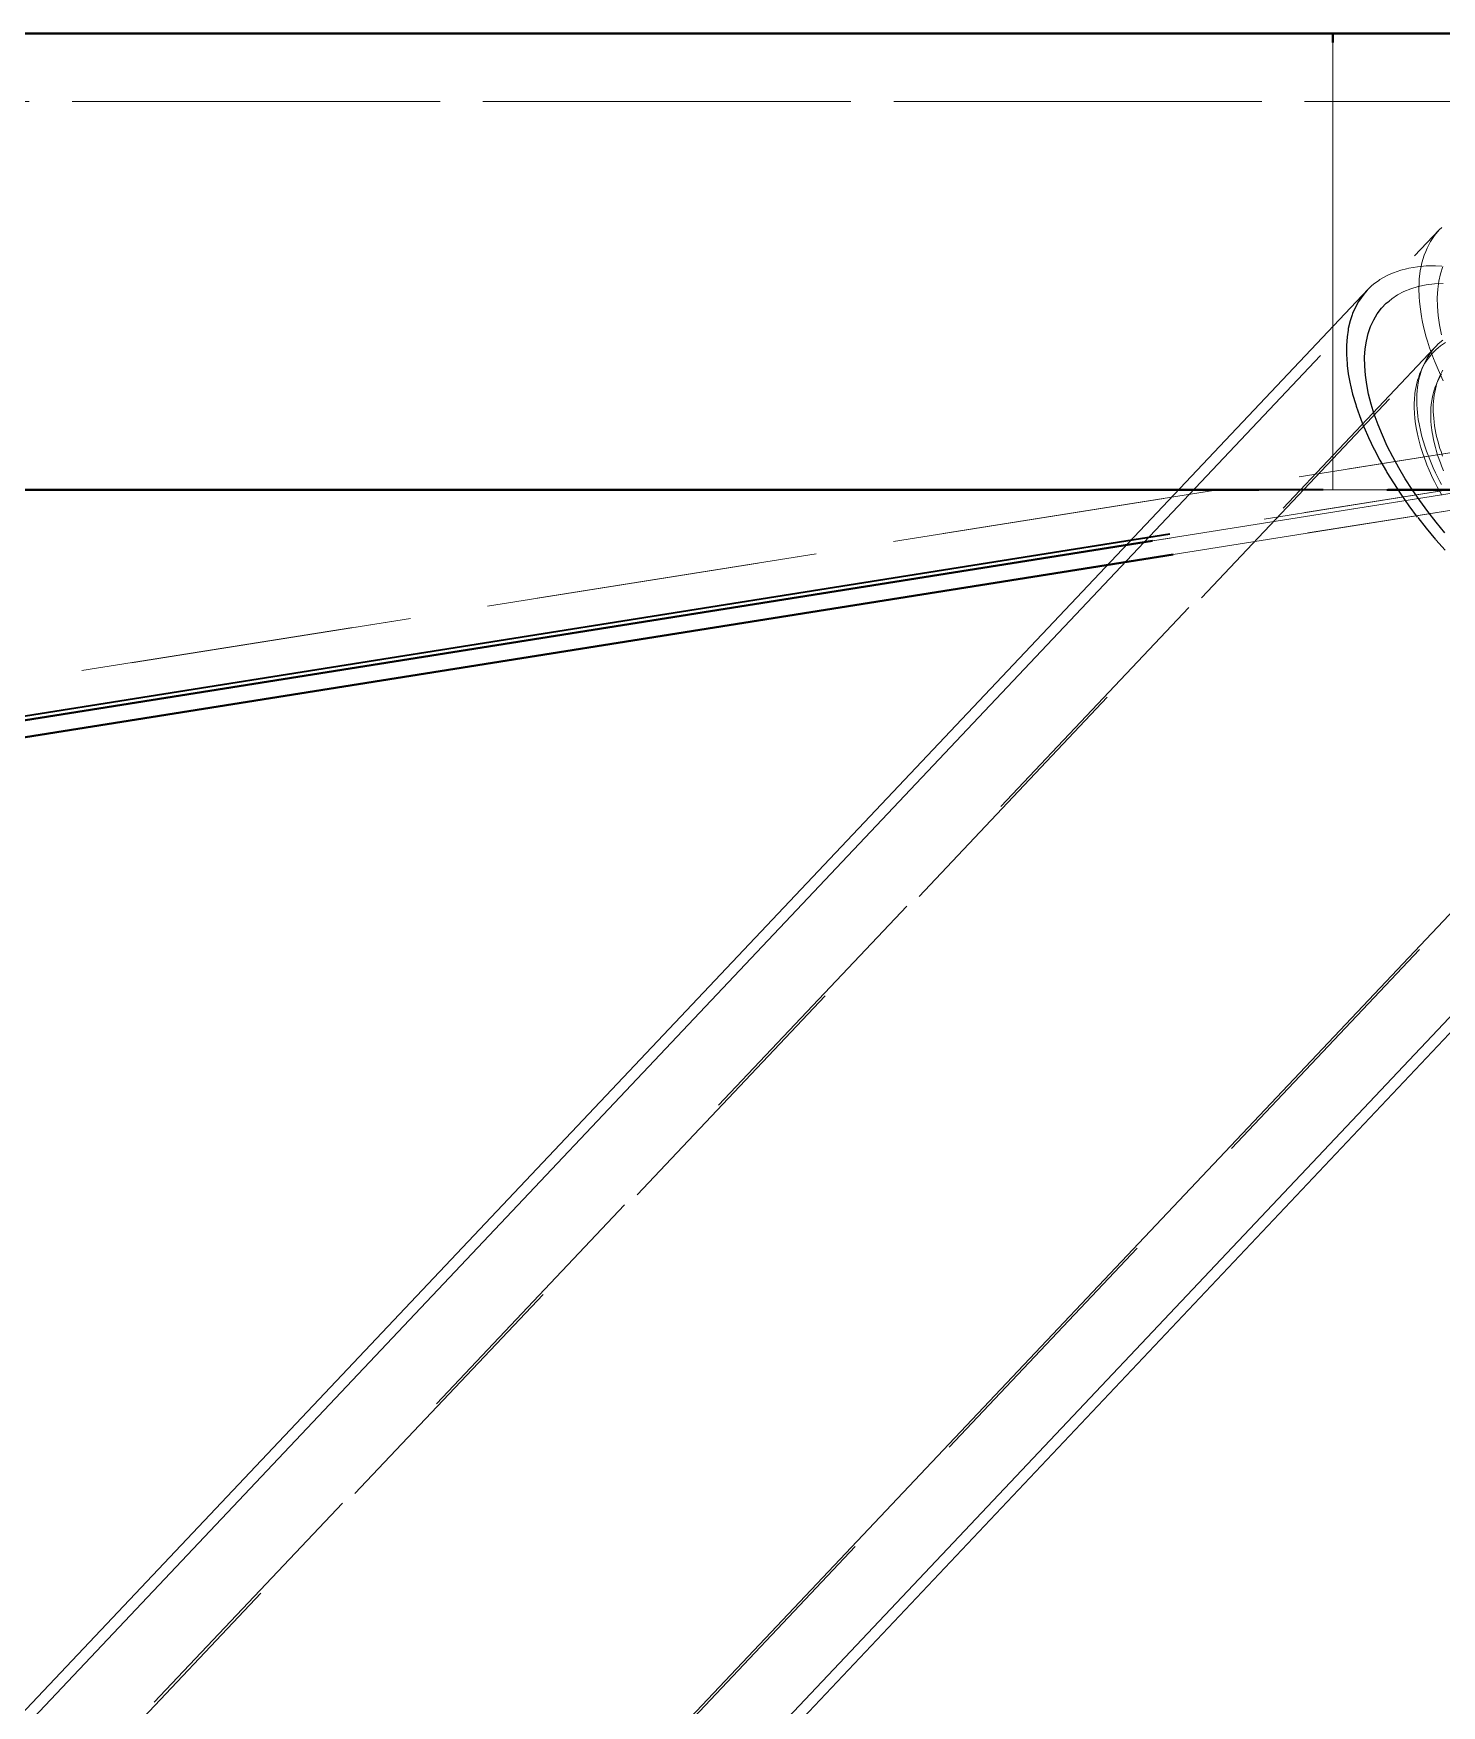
# Model space of a CAD drawing. Header units: millimetres. Extents: x -11795 to 47768, y 22971 to 65021.
# Drawn here: x 19851 to 20622, y 40889 to 41805 of the extents above; entities that cross this region are included whole.
import ezdxf

# ---------------------------------------------------------------- set-up
doc = ezdxf.new("R2010")
doc.units = ezdxf.units.MM
doc.linetypes.add('HIDDEN_50', pattern=[225, 150, -75])
for name, color, linetype, lineweight in [('PLATE_HIDDEN', 8, 'HIDDEN_50', 18), ('PLATE_VISIBLE', 7, 'Continuous', 35), ('PROFILE_HIDDEN', 9, 'HIDDEN_50', 18), ('PROFILE_VISIBLE', 4, 'Continuous', 25)]:
    doc.layers.add(name, color=color, linetype=linetype, lineweight=lineweight)

msp = doc.modelspace()

# ---------------------------------------------------------------- linework, layer by layer
at = {"layer": 'PLATE_HIDDEN'}
for p, q in [((20562.3, 41554.85), (20562.3, 41799.85)), ((20562.3, 41799.85), (20562.3, 41554.85)), ((17223.32, 41767.51), (20696.83, 41767.51)), ((20696.83, 41767.51), (17223.32, 41767.51)), ((17223.32, 41767.51), (20696.83, 41767.51)), ((20696.83, 41767.51), (17223.32, 41767.51)), ((17237.98, 41035.62), (20691.92, 41585.54)), ((20691.92, 41585.54), (17686.99, 41107.11)), ((20691.92, 41585.54), (17686.99, 41107.11)), ((17686.99, 41107.11), (20691.92, 41585.54)), ((17413.79, 41043.55), (20695.03, 41565.98)), ((20695.37, 41563.85), (20463.46, 41526.93)), ((20463.46, 41526.93), (20695.37, 41563.85)), ((20695.03, 41565.98), (20472.99, 41530.63)), ((20407.72, 41554.85), (17207.54, 41554.85)), ((20412.71, 41554.85), (17215.75, 41554.85)), ((20621.8, 41554.85), (17231.17, 41554.85)), ((17231.17, 41554.85), (20621.8, 41554.85)), ((20621.8, 41554.85), (17231.17, 41554.85)), ((17231.17, 41554.85), (20621.8, 41554.85)), ((20621.8, 41554.85), (17231.17, 41554.85)), ((17231.17, 41554.85), (20621.8, 41554.85)), ((20621.8, 41554.85), (17241.89, 41554.85)), ((17293.85, 41554.85), (20621.8, 41554.85)), ((17320.25, 41554.85), (20562.3, 41554.85)), ((20562.3, 41554.85), (17320.25, 41554.85)), ((17320.25, 41554.85), (20562.3, 41554.85)), ((20562.3, 41554.85), (17320.25, 41554.85)), ((17357.13, 41554.85), (20562.3, 41554.85)), ((20562.3, 41554.85), (17357.13, 41554.85)), ((17470.16, 41554.85), (20696.8, 41554.85)), ((17506.72, 41554.85), (20711.89, 41554.85)), ((20696.8, 41554.85), (19194.81, 41554.85)), ((20696.8, 41554.85), (19194.81, 41554.85)), ((20696.8, 41554.85), (19194.81, 41554.85)), ((20696.8, 41554.85), (19196.8, 41554.85)), ((20562.3, 41554.85), (20412.71, 41554.85)), ((20474.76, 41519.5), (20696.8, 41554.85)), ((20696.8, 41554.85), (20474.76, 41519.5)), ((20474.76, 41519.5), (20696.8, 41554.85)), ((20474.76, 41519.5), (20696.8, 41554.85)), ((20696.8, 41554.85), (20474.76, 41519.5)), ((20474.76, 41519.5), (20696.8, 41554.85)), ((20696.8, 41554.85), (20474.76, 41519.5)), ((20562.3, 41554.85), (20487.51, 41554.85)), ((20592.36, 41554.85), (20492.89, 41554.85)), ((20592.36, 41554.85), (20492.89, 41554.85)), ((20492.89, 41554.85), (20592.36, 41554.85)), ((20497.04, 41554.85), (20606.83, 41554.85)), ((20621.8, 41554.85), (20497.15, 41554.85)), ((20497.15, 41554.85), (20621.8, 41554.85)), ((20621.8, 41554.85), (20497.15, 41554.85)), ((20497.15, 41554.85), (20621.8, 41554.85)), ((20497.15, 41554.85), (20621.8, 41554.85)), ((20621.8, 41554.85), (20497.15, 41554.85)), ((20521.8, 41554.85), (20591.8, 41554.85)), ((20606.84, 41554.85), (20556.97, 41554.85)), ((20696.8, 41554.85), (20562.3, 41554.85)), ((20711.89, 41554.85), (20562.3, 41554.85)), ((20621.8, 41554.85), (20771.8, 41554.85)), ((20621.8, 41554.85), (20771.8, 41554.85)), ((20771.8, 41554.85), (20621.8, 41554.85))]:
    msp.add_line(p, q, dxfattribs=at)
at = {"layer": 'PLATE_VISIBLE'}
for p, q in [((20621.8, 41804.85), (17140.28, 41804.85)), ((17193.58, 41804.85), (20621.8, 41804.85)), ((20696.8, 41804.85), (17238.29, 41804.85)), ((20696.8, 41804.85), (17238.29, 41804.85)), ((17238.29, 41804.85), (20696.8, 41804.85)), ((17238.32, 41804.85), (20771.8, 41804.85)), ((20771.8, 41804.85), (17238.32, 41804.85)), ((17244.98, 41804.85), (20621.8, 41804.85)), ((20621.8, 41804.85), (17248.57, 41804.85)), ((17306.18, 41804.85), (20621.8, 41804.85)), ((20621.8, 41804.85), (17306.18, 41804.85)), ((17306.18, 41804.85), (20621.8, 41804.85)), ((20621.8, 41804.85), (17306.18, 41804.85)), ((17306.18, 41804.85), (20621.8, 41804.85)), ((20621.8, 41804.85), (17306.18, 41804.85)), ((17306.18, 41804.85), (20621.8, 41804.85)), ((20621.8, 41804.85), (17306.18, 41804.85)), ((17306.18, 41804.85), (20621.8, 41804.85)), ((20621.8, 41804.85), (17306.18, 41804.85)), ((17306.18, 41804.85), (20621.8, 41804.85)), ((20621.8, 41804.85), (17306.18, 41804.85)), ((20562.3, 41804.85), (17320.25, 41804.85)), ((17320.25, 41804.85), (20562.3, 41804.85)), ((20283.29, 41804.85), (17483.13, 41804.85)), ((17483.13, 41804.85), (20283.29, 41804.85)), ((17522.25, 41804.85), (20771.8, 41804.85)), ((20771.8, 41804.85), (17522.25, 41804.85)), ((17539.87, 41804.85), (20582.46, 41804.85)), ((20582.46, 41804.85), (17539.87, 41804.85)), ((19194.81, 41804.85), (20696.8, 41804.85)), ((19194.81, 41804.85), (20696.8, 41804.85)), ((19194.81, 41804.85), (20696.8, 41804.85)), ((19194.81, 41804.85), (20696.8, 41804.85)), ((19194.81, 41804.85), (20696.8, 41804.85)), ((20696.8, 41804.85), (19194.81, 41804.85)), ((20696.8, 41804.85), (19196.8, 41804.85)), ((19196.8, 41804.85), (20696.8, 41804.85)), ((20582.46, 41804.85), (20283.29, 41804.85)), ((20283.29, 41804.85), (20582.46, 41804.85)), ((20562.3, 41799.85), (20562.3, 41804.85)), ((20562.3, 41804.85), (20562.3, 41799.85)), ((20771.8, 41804.85), (20621.8, 41804.85)), ((20621.8, 41804.85), (20771.8, 41804.85)), ((20621.8, 41804.85), (20771.8, 41804.85)), ((20771.8, 41804.85), (20621.8, 41804.85)), ((20771.8, 41804.85), (20621.8, 41804.85)), ((20621.8, 41804.85), (20771.8, 41804.85)), ((20556.97, 41554.85), (17190.45, 41554.85)), ((17333.12, 41554.85), (20497.04, 41554.85)), ((20497.15, 41554.85), (17335.88, 41554.85)), ((20497.15, 41554.85), (17405.69, 41554.85)), ((17405.69, 41554.85), (20497.15, 41554.85)), ((17405.69, 41554.85), (20497.15, 41554.85)), ((17405.69, 41554.85), (20497.15, 41554.85)), ((20497.15, 41554.85), (17405.69, 41554.85)), ((20492.89, 41554.85), (19194.81, 41554.85)), ((20492.89, 41554.85), (19194.81, 41554.85)), ((19194.81, 41554.85), (20492.89, 41554.85)), ((19196.8, 41554.85), (20521.8, 41554.85)), ((20412.71, 41554.85), (20407.72, 41554.85)), ((20487.51, 41554.85), (20412.71, 41554.85)), ((20591.8, 41554.85), (20696.8, 41554.85)), ((20632.15, 41554.85), (20592.36, 41554.85)), ((20632.15, 41554.85), (20592.36, 41554.85)), ((20592.36, 41554.85), (20632.15, 41554.85)), ((20606.83, 41554.85), (20621.8, 41554.85)), ((20621.8, 41554.85), (20606.84, 41554.85)), ((20771.8, 41554.85), (20621.8, 41554.85)), ((20472.99, 41530.63), (17611.16, 41074.97)), ((20463.46, 41526.93), (17611.5, 41072.84)), ((17611.5, 41072.84), (20463.46, 41526.93)), ((17612.93, 41063.85), (20474.76, 41519.5)), ((20474.76, 41519.5), (17612.93, 41063.85)), ((17612.93, 41063.85), (20474.76, 41519.5)), ((17612.93, 41063.85), (20474.76, 41519.5)), ((20474.76, 41519.5), (17612.93, 41063.85)), ((17612.93, 41063.85), (20474.76, 41519.5)), ((20474.76, 41519.5), (17612.93, 41063.85))]:
    msp.add_line(p, q, dxfattribs=at)
at = {"layer": 'PROFILE_HIDDEN'}
for p, q in [((20452.52, 41519.43), (20620.5, 41697.25)), ((20615.75, 41690.85), (20616.9, 41692.57)), ((20616.9, 41692.57), (20617.97, 41694.19)), ((20617.97, 41694.19), (20620.5, 41697.25)), ((20620.5, 41697.25), (20621.93, 41698.63)), ((20611.06, 41679.21), (20612.29, 41683.35)), ((20612.29, 41683.35), (20613.12, 41685.42)), ((20613.12, 41685.42), (20613.85, 41687.23)), ((20613.85, 41687.23), (20615.75, 41690.85)), ((20594.37, 41673.32), (20591.62, 41672.08)), ((20595.46, 41673.8), (20594.37, 41673.32)), ((20599.57, 41675.21), (20595.46, 41673.8)), ((20602.62, 41675.97), (20599.57, 41675.21)), ((20603.93, 41676.3), (20602.62, 41675.97)), ((20608.55, 41677.06), (20603.93, 41676.3)), ((20611.86, 41677.35), (20608.55, 41677.06)), ((20609.62, 41670.23), (20610.17, 41674.84)), ((20610.17, 41674.84), (20610.66, 41677.24)), ((20610.66, 41677.24), (20611.06, 41679.21)), ((20613.4, 41677.48), (20611.86, 41677.35)), ((20618.47, 41677.58), (20613.4, 41677.48)), ((20621.98, 41677.43), (20618.47, 41677.58)), ((20621.23, 41673.21), (20620.29, 41669.08)), ((20622.5, 41677.11), (20621.23, 41673.21)), ((20584.79, 41667.68), (20583.31, 41666.35)), ((20587.19, 41669.4), (20584.79, 41667.68)), ((20588.06, 41670.03), (20587.19, 41669.4)), ((20591.62, 41672.08), (20588.06, 41670.03)), ((20601.23, 41663.53), (20605.03, 41665.05)), ((20605.03, 41665.05), (20609.08, 41666.26)), ((20609.08, 41666.26), (20613.39, 41667.14)), ((20609.4, 41665.41), (20609.52, 41668.14)), ((20609.54, 41660.38), (20609.4, 41665.41)), ((20609.52, 41668.14), (20609.62, 41670.23)), ((20613.39, 41667.14), (20617.94, 41667.69)), ((20617.94, 41667.69), (20622.72, 41667.91)), ((20619.69, 41664.71), (20619.43, 41660.12)), ((20620.29, 41669.08), (20619.69, 41664.71)), ((20475.39, 41552.4), (20578.39, 41661.39)), ((20593.03, 41658.29), (20594.49, 41659.53)), ((20594.49, 41659.53), (20597.72, 41661.68)), ((20597.72, 41661.68), (20601.23, 41663.53)), ((20609.73, 41658.2), (20609.54, 41660.38)), ((20610.01, 41655.16), (20609.73, 41658.2)), ((20610.82, 41649.77), (20610.01, 41655.16)), ((20619.43, 41660.12), (20619.51, 41655.32)), ((20619.51, 41655.32), (20619.94, 41650.33)), ((20611.28, 41647.55), (20610.82, 41649.77)), ((20611.97, 41644.21), (20611.28, 41647.55)), ((20619.94, 41650.33), (20620.7, 41645.17)), ((20613.46, 41638.52), (20611.97, 41644.21)), ((20614.16, 41636.28), (20613.46, 41638.52)), ((20615.28, 41632.69), (20614.16, 41636.28)), ((20620.01, 41634.77), (20622.47, 41636.86)), ((20620.7, 41645.17), (20621.81, 41639.84)), ((18525.97, 39418.98), (20617.77, 41632.46)), ((19872.22, 40841.52), (20616.52, 41629.37)), ((20612.41, 41624.31), (20613.96, 41627.22)), ((20613.96, 41627.22), (20614.83, 41628.53)), ((20615.5, 41628.12), (20614.49, 41626.87)), ((20614.83, 41628.53), (20615.75, 41629.94)), ((20617.42, 41626.75), (20615.28, 41632.69)), ((20616.52, 41629.37), (20615.5, 41628.12)), ((20615.75, 41629.94), (20617.77, 41632.46)), ((20618.77, 41631.67), (20616.52, 41629.37)), ((20617.77, 41632.46), (20618.82, 41633.53)), ((20619.97, 41632.68), (20618.77, 41631.67)), ((20618.82, 41633.53), (20620.01, 41634.77)), ((20621.25, 41633.76), (20619.97, 41632.68)), ((20623.93, 41635.62), (20621.25, 41633.76)), ((20609.78, 41618.17), (20609.28, 41616.65)), ((20609.62, 41616.28), (20610.02, 41617.94)), ((20611.11, 41621.26), (20609.78, 41618.17)), ((20610.02, 41617.94), (20611.09, 41621.22)), ((20611.09, 41621.22), (20611.75, 41622.76)), ((20611.92, 41622.76), (20611.11, 41621.26)), ((20611.75, 41622.76), (20612.41, 41624.31)), ((20612.68, 41624.16), (20611.92, 41622.76)), ((20614.49, 41626.87), (20612.68, 41624.16)), ((20618.33, 41624.54), (20617.42, 41626.75)), ((20619.89, 41620.71), (20618.33, 41624.54)), ((20622.66, 41614.6), (20619.89, 41620.71)), ((20621.01, 41617), (20621.87, 41618.31)), ((20621.78, 41619.08), (20621.05, 41617.73)), ((20622.54, 41620.48), (20621.78, 41619.08)), ((20607.59, 41609.87), (20607.26, 41607.89)), ((20607.85, 41611.48), (20607.59, 41609.87)), ((20608.69, 41614.91), (20607.85, 41611.48)), ((20608.28, 41607.17), (20608.46, 41609.16)), ((20608.46, 41609.16), (20608.61, 41610.91)), ((20608.61, 41610.91), (20609.19, 41614.51)), ((20609.28, 41616.65), (20608.69, 41614.91)), ((20609.19, 41614.51), (20609.62, 41616.28)), ((20617.34, 41608.16), (20618.32, 41611.28)), ((20618.8, 41611.69), (20618.04, 41608.42)), ((20618.32, 41611.28), (20618.97, 41612.83)), ((20619.31, 41613.27), (20618.8, 41611.69)), ((20618.97, 41612.83), (20619.55, 41614.23)), ((20619.81, 41614.8), (20619.31, 41613.27)), ((20619.55, 41614.23), (20621.01, 41617)), ((20621.05, 41617.73), (20619.81, 41614.8)), ((20606.87, 41602.48), (20606.82, 41600.29)), ((20606.82, 41600.29), (20606.98, 41596.29)), ((20606.91, 41604.16), (20606.87, 41602.48)), ((20607.26, 41607.89), (20606.91, 41604.16)), ((20608.2, 41603.29), (20608.28, 41607.17)), ((20608.28, 41601.48), (20608.2, 41603.29)), ((20608.38, 41599.28), (20608.28, 41601.48)), ((20615.88, 41597.83), (20616.01, 41599.85)), ((20616.01, 41599.85), (20616.12, 41601.42)), ((20616.12, 41601.42), (20616.61, 41604.87)), ((20616.61, 41604.87), (20617.01, 41606.66)), ((20617.01, 41606.66), (20617.34, 41608.16)), ((20617.27, 41599.72), (20617.26, 41597.71)), ((20617.53, 41604.99), (20617.27, 41601.41)), ((20617.27, 41601.41), (20617.27, 41599.72)), ((20617.8, 41606.79), (20617.53, 41604.99)), ((20618.04, 41608.42), (20617.8, 41606.79)), ((20606.98, 41596.29), (20607.15, 41594.57)), ((20607.15, 41594.57), (20607.38, 41592.17)), ((20607.38, 41592.17), (20608.04, 41587.95)), ((20608.8, 41595.16), (20608.38, 41599.28)), ((20609.09, 41593.33), (20608.8, 41595.16)), ((20609.47, 41590.94), (20609.09, 41593.33)), ((20610.39, 41586.62), (20609.47, 41590.94)), ((20615.89, 41594.11), (20615.88, 41597.83)), ((20616, 41592.5), (20615.89, 41594.11)), ((20616.15, 41590.27), (20616, 41592.5)), ((20617.26, 41597.71), (20617.5, 41593.87)), ((20617.5, 41593.87), (20617.71, 41592.15)), ((20617.71, 41592.15), (20617.99, 41589.93)), ((20608.04, 41587.95), (20608.4, 41586.23)), ((20608.4, 41586.23), (20608.94, 41583.64)), ((20608.94, 41583.64), (20610.09, 41579.25)), ((20610.87, 41584.79), (20610.39, 41586.62)), ((20611.55, 41582.23), (20610.87, 41584.79)), ((20612.95, 41577.76), (20611.55, 41582.23)), ((20616.66, 41586.32), (20616.15, 41590.27)), ((20616.97, 41584.69), (20616.66, 41586.32)), ((20617.42, 41582.27), (20616.97, 41584.69)), ((20618.43, 41578.14), (20617.42, 41582.27)), ((20617.99, 41589.93), (20618.72, 41585.89)), ((20618.72, 41585.89), (20619.13, 41584.16)), ((20619.13, 41584.16), (20619.7, 41581.77)), ((20619.7, 41581.77), (20620.93, 41577.57)), ((20610.09, 41579.25), (20610.63, 41577.54)), ((20610.63, 41577.54), (20611.48, 41574.79)), ((20611.48, 41574.79), (20613.11, 41570.28)), ((20613.61, 41575.96), (20612.95, 41577.76)), ((20614.6, 41573.25), (20613.61, 41575.96)), ((20616.47, 41568.69), (20614.6, 41573.25)), ((20618.91, 41576.51), (20618.43, 41578.14)), ((20619.67, 41573.93), (20618.91, 41576.51)), ((20621.16, 41569.66), (20619.67, 41573.93)), ((20620.93, 41577.57), (20621.52, 41575.85)), ((20621.52, 41575.85), (20622.39, 41573.31)), ((20613.11, 41570.28), (20613.79, 41568.6)), ((20613.79, 41568.6), (20614.97, 41565.72)), ((20614.97, 41565.72), (20617.06, 41561.13)), ((20617.28, 41566.93), (20616.47, 41568.69)), ((20618.57, 41564.1), (20617.28, 41566.93)), ((20620.9, 41559.49), (20618.57, 41564.1)), ((20621.79, 41568.08), (20621.16, 41569.66)), ((20622.88, 41565.35), (20621.79, 41568.08)), ((20617.06, 41561.13), (20617.87, 41559.52)), ((20617.87, 41559.52), (20619.37, 41556.52)), ((20619.37, 41556.52), (20621.9, 41551.91)), ((20621.83, 41557.8), (20620.9, 41559.49)), ((18961.56, 39558.53), (20775.99, 41479.15))]:
    msp.add_line(p, q, dxfattribs=at)
at = {"layer": 'PROFILE_VISIBLE'}
for p, q in [((20578.39, 41661.39), (20581.83, 41665.02)), ((20581.16, 41664.28), (20579.17, 41662.07)), ((20581.83, 41665.02), (20581.16, 41664.28)), ((20583.31, 41666.35), (20581.83, 41665.02)), ((20574.81, 41655.31), (20573.11, 41651.53)), ((20576.36, 41658.01), (20574.81, 41655.31)), ((20576.83, 41658.83), (20576.36, 41658.01)), ((20579.17, 41662.07), (20576.83, 41658.83)), ((20588.94, 41654.3), (20591.56, 41657.06)), ((20591.56, 41657.06), (20593.03, 41658.29)), ((20571.75, 41647.48), (20570.73, 41643.19)), ((20572.82, 41650.65), (20571.75, 41647.48)), ((20573.11, 41651.53), (20572.82, 41650.65)), ((20582.98, 41644.32), (20584.64, 41647.92)), ((20584.64, 41647.92), (20586.63, 41651.25)), ((20586.63, 41651.25), (20588.94, 41654.3)), ((20570.05, 41638.67), (20569.7, 41633.92)), ((20570.59, 41642.29), (20570.05, 41638.67)), ((20570.73, 41643.19), (20570.59, 41642.29)), ((20580.01, 41632.02), (20580.67, 41636.36)), ((20580.67, 41636.36), (20581.66, 41640.46)), ((20581.66, 41640.46), (20582.98, 41644.32)), ((20569.7, 41633.92), (20569.7, 41633.01)), ((20569.7, 41633.01), (20569.7, 41628.96)), ((20569.7, 41628.96), (20570.04, 41623.81)), ((20579.7, 41627.45), (20580.01, 41632.02)), ((20579.74, 41622.68), (20579.7, 41627.45)), ((20570.04, 41623.81), (20570.16, 41622.92)), ((20570.16, 41622.92), (20570.73, 41618.48)), ((20570.73, 41618.48), (20571.75, 41612.98)), ((20580.11, 41617.72), (20579.74, 41622.68)), ((20571.75, 41612.98), (20571.95, 41612.13)), ((20571.95, 41612.13), (20573.11, 41607.33)), ((20580.83, 41612.57), (20580.11, 41617.72)), ((20581.88, 41607.27), (20580.83, 41612.57)), ((20573.11, 41607.33), (20574.8, 41601.55)), ((20574.8, 41601.55), (20575.06, 41600.76)), ((20575.06, 41600.76), (20576.81, 41595.65)), ((20583.27, 41601.81), (20581.88, 41607.27)), ((20584.99, 41596.23), (20583.27, 41601.81)), ((20576.81, 41595.65), (20579.15, 41589.64)), ((20587.04, 41590.54), (20584.99, 41596.23)), ((20589.41, 41584.74), (20587.04, 41590.54)), ((20579.15, 41589.64), (20579.46, 41588.93)), ((20579.46, 41588.93), (20581.81, 41583.55)), ((20581.81, 41583.55), (20584.78, 41577.39)), ((20592.09, 41578.87), (20589.41, 41584.74)), ((20584.78, 41577.39), (20585.1, 41576.77)), ((20585.1, 41576.77), (20588.04, 41571.18)), ((20595.08, 41572.94), (20592.09, 41578.87)), ((20598.36, 41566.97), (20595.08, 41572.94)), ((20588.04, 41571.18), (20591.6, 41564.94)), ((20591.6, 41564.94), (20591.92, 41564.42)), ((20591.92, 41564.42), (20595.43, 41558.68)), ((20601.93, 41560.97), (20598.36, 41566.97)), ((20595.43, 41558.68), (20599.54, 41552.42)), ((20605.77, 41554.97), (20601.93, 41560.97)), ((20609.87, 41548.98), (20605.77, 41554.97)), ((18566.46, 39532.42), (20475.39, 41552.4)), ((20599.54, 41552.42), (20599.83, 41552)), ((20599.83, 41552), (20603.91, 41546.18)), ((20603.91, 41546.18), (20608.52, 41539.97)), ((20614.23, 41543.02), (20609.87, 41548.98)), ((20608.76, 41539.67), (20613.37, 41533.82)), ((20618.82, 41537.11), (20614.23, 41543.02)), ((20623.64, 41531.26), (20618.82, 41537.11)), ((20613.37, 41533.82), (20618.44, 41527.74)), ((20618.61, 41527.54), (20623.71, 41521.74)), ((18580.71, 39538.06), (20452.52, 41519.43)), ((17359.37, 37798.98), (20842.45, 41485.92)), ((17350.49, 37799.52), (20804.43, 41454.37)), ((19162.33, 39773.39), (20719.18, 41420.8))]:
    msp.add_line(p, q, dxfattribs=at)

doc.saveas('drawing.dxf')
